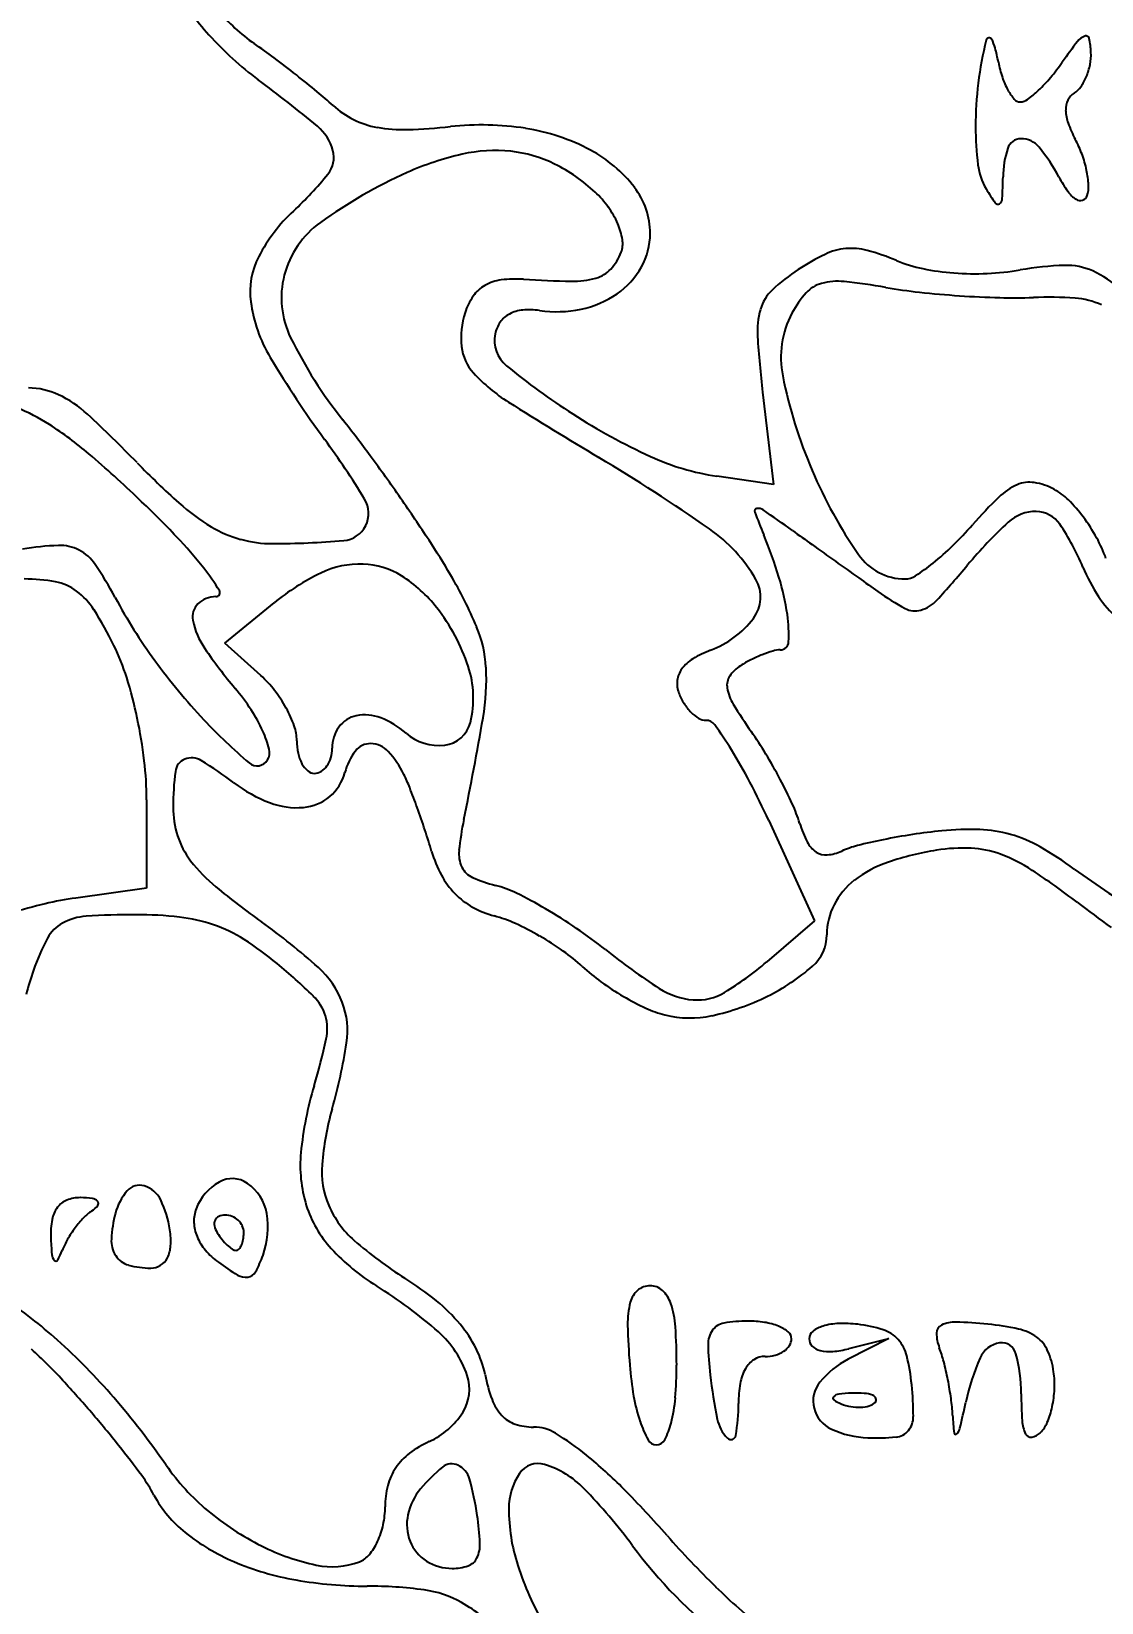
# Model space of a CAD drawing. Header units: millimetres. Extents: x 56222 to 3066687, y -650199 to -121287.
# Drawn here: x 135237.19 to 135241.16, y -182842.72 to -182836.89 of the extents above; entities that cross this region are included whole.
import ezdxf

# ---------------------------------------------------------------- set-up
doc = ezdxf.new("R2010")
doc.units = ezdxf.units.MM
doc.header["$MEASUREMENT"] = 0

msp = doc.modelspace()

# ---------------------------------------------------------------- linework, layer by layer
for p, q in [((135239.9033, -182838.2296), (135239.9436, -182838.572)), ((135239.9436, -182838.572), (135239.7329, -182838.5411)), ((135237.9068, -182839.1611), (135238.0894, -182839.0117)), ((135238.0402, -182839.2819), (135237.9068, -182839.1611)), ((135237.616, -182839.7437), (135237.616, -182840.0711)), ((135239.9259, -182839.82), (135240.0962, -182840.1921)), ((135237.616, -182840.0711), (135237.3535, -182840.1077)), ((135240.0962, -182840.1921), (135239.9186, -182840.3449)), ((135240.3716, -182841.7436), (135240.2213, -182841.8207)), ((135240.224, -182841.7811), (135240.3716, -182841.7436))]:
    msp.add_line(p, q)
for centre, radius, start, end in [((135238.6487, -182836.1781), 1.0804, 216.3602, 222.11607), ((135238.3767, -182836.4141), 0.6339, 218.62271, 235.30544), ((135238.7906, -182836.0499), 1.2716, 222.11607, 227.70589), ((135236.5688, -182839.0255), 2.5423, 53.24785, 55.3054), ((135242.0205, -182837.2439), 1.3263, 165.95282, 172.96798), ((135240.7447, -182836.9247), 0.0112, 98.78862, 165.95295), ((135240.7446, -182836.924), 0.0105, 28.67218, 98.78832), ((135240.6276, -182836.988), 0.1439, 14.82413, 28.67237), ((135240.0022, -182837.1535), 0.7908, 10.9022, 14.82405), ((135242.9046, -182838.3212), 2.3024, 142.72818, 145.10175), ((135241.1185, -182836.962), 0.0579, 109.01673, 142.72817), ((135241.1038, -182836.9194), 0.0128, 12.36379, 109.01658), ((135240.8459, -182836.9759), 0.2768, 1.77671, 12.36385), ((135238.7874, -182836.0533), 1.2669, 227.70595, 233.31134), ((135235.5954, -182840.329), 4.1691, 51.82736, 53.24782), ((135241.2184, -182836.9193), 0.4477, 190.90213, 198.38436), ((135240.3638, -182836.5489), 0.7955, 319.971, 325.10179), ((135240.8918, -182836.9696), 0.2314, 337.64547, 349.25032), ((135240.9138, -182836.9738), 0.209, 349.25028, 1.77663), ((135234.8482, -182841.3403), 5.3262, 50.30603, 53.31136), ((135235.7141, -182840.178), 3.977, 50.39468, 51.82729), ((135241.0634, -182836.9708), 0.2844, 198.38424, 208.89568), ((135240.5336, -182836.6915), 0.5737, 313.41569, 319.97106), ((135240.9225, -182836.9822), 0.1981, 325.22149, 337.64547), ((135237.2695, -182838.2983), 1.5372, 47.48144, 50.39466), ((135242.0263, -182837.2446), 1.3322, 172.96806, 179.95987), ((135240.9773, -182837.0183), 0.1861, 208.89568, 221.45539), ((135240.6099, -182836.7722), 0.4627, 306.78899, 313.4158), ((135241.0934, -182837.1724), 0.063, 121.71754, 154.37896), ((135241.0159, -182837.0471), 0.0844, 301.71743, 325.22152), ((135238.5284, -182836.9253), 0.3255, 227.48145, 243.72095), ((135240.8602, -182837.1218), 0.0298, 221.4554, 269.9999), ((135240.8602, -182837.1068), 0.0448, 269.99997, 306.78888), ((135241.1097, -182837.1803), 0.081, 154.37886, 181.42095), ((135241.1812, -182837.1785), 0.1526, 181.42099, 199.99743), ((135238.1373, -182837.3778), 0.1765, 15.00379, 50.30603), ((135238.5296, -182836.9228), 0.3284, 243.72099, 259.85536), ((135238.5688, -182836.7037), 0.5509, 259.85538, 271.71989), ((135238.5233, -182835.1896), 2.0657, 271.71992, 276.1591), ((135238.8594, -182838.304), 1.0668, 81.1999, 96.15917), ((135241.8091, -182837.2444), 1.1149, 179.95988, 187.25209), ((135241.4703, -182837.0733), 0.4602, 199.99747, 208.15501), ((135238.9072, -182837.9957), 0.7548, 61.81294, 81.19992), ((135240.8628, -182837.34), 0.0516, 90.04821, 161.92284), ((135240.8628, -182837.3752), 0.0869, 39.29789, 90.04821), ((135240.6916, -182837.49), 0.423, 19.86531, 28.15491), ((135238.2128, -182837.3576), 0.0984, 321.00348, 15.00375), ((135239.0293, -182838.4089), 1.0902, 102.79505, 114.1187), ((135238.9109, -182837.8876), 0.5555, 84.04238, 102.79503), ((135238.9193, -182837.8068), 0.4743, 63.46517, 84.04237), ((135239.0213, -182837.7828), 0.5133, 37.7633, 61.81289), ((135241.1547, -182837.4353), 0.3587, 161.9228, 179.22572), ((135240.4027, -182837.7518), 0.6814, 28.15498, 39.29779), ((135240.6714, -182837.4973), 0.4445, 11.8781, 19.86533), ((135237.2367, -182836.5673), 1.3543, 313.04969, 321.0035), ((135239.3377, -182839.0977), 1.8448, 114.11868, 125.69107), ((135238.8453, -182837.955), 0.64, 47.02681, 63.46514), ((135240.9372, -182837.3554), 0.236, 187.25205, 210.32494), ((135240.7412, -182837.4826), 0.3731, 3.42221, 11.87798), ((135239.2051, -182837.6404), 0.2807, 360, 37.76328), ((135241.4706, -182837.0434), 0.8539, 210.32494, 214.5089), ((135238.6894, -182837.402), 2.1068, 357.03735, 359.22575), ((135241.4415, -182837.1959), 0.4967, 208.15493, 215.38303), ((135241.0097, -182837.4666), 0.1041, 341.56506, 3.42221), ((135239.0268, -182837.7602), 0.3737, 35.74859, 47.02674), ((135240.7763, -182837.5207), 0.0114, 214.50887, 305.18809), ((135240.7684, -182837.5096), 0.025, 305.18812, 357.03748), ((135241.1316, -182837.416), 0.1166, 215.3831, 236.58987), ((135241.0827, -182837.49), 0.0279, 236.5898, 288.35297), ((135241.083, -182837.491), 0.0269, 288.35281, 341.56497), ((135238.5931, -182838.0193), 0.6328, 133.04979, 152.38079), ((135239.0605, -182837.7359), 0.3322, 23.42953, 35.74862), ((135238.4649, -182837.8827), 0.3489, 125.69103, 165.40536), ((135239.1305, -182837.7056), 0.2558, 9.54428, 23.42951), ((135239.2326, -182837.6404), 0.2532, 330.63922, 359.99998), ((135239.1944, -182837.6392), 0.1969, 317.41997, 339.00638), ((135239.2952, -182837.6779), 0.0889, 339.00639, 9.5443), ((135240.2323, -182837.9185), 0.2231, 95.20881, 115.8242), ((135240.2325, -182837.921), 0.2256, 74.73813, 95.2087), ((135240.0513, -182838.5848), 0.9137, 67.49992, 74.7381), ((135238.2818, -182837.8564), 0.2814, 152.38079, 187.78955), ((135239.2533, -182837.6934), 0.1168, 285.5167, 317.41987), ((135239.1914, -182837.6172), 0.3005, 304.81268, 330.63923), ((135240.5201, -182838.5132), 0.8838, 115.82421, 123.23387), ((135240.6065, -182837.2445), 0.537, 247.50007, 258.3742), ((135240.6829, -182836.8734), 0.9159, 258.37422, 265.66505), ((135241.0685, -182839.0092), 1.2512, 91.99942, 99.58948), ((135241.033, -182837.9928), 0.2342, 65.74388, 91.99937), ((135238.4514, -182837.8792), 0.3349, 165.40534, 206.21036), ((135238.9534, -182837.9762), 0.1647, 97.10748, 119.62827), ((135238.9876, -182838.2499), 0.4405, 86.30127, 97.10749), ((135239.2575, -182834.0741), 3.744, 266.30134, 269.02116), ((135239.199, -182837.4978), 0.3198, 269.02117, 285.51673), ((135240.4175, -182838.3567), 0.6967, 123.23381, 133.40058), ((135240.1539, -182837.9409), 0.1196, 105.27904, 138.02331), ((135240.1822, -182838.0444), 0.2269, 83.94731, 105.27905), ((135239.9606, -182840.1343), 2.3285, 80.08658, 83.94726), ((135240.691, -182836.7666), 1.023, 265.66502, 272.60004), ((135240.6914, -182836.7773), 1.0124, 272.6, 279.58952), ((135240.9739, -182838.124), 0.3781, 46.93386, 65.74389), ((135239.0172, -182838.0034), 0.2294, 145.3356, 162.39125), ((135238.9376, -182837.9483), 0.1326, 119.62831, 145.33559), ((135239.1563, -182837.5667), 0.362, 281.60734, 304.81272), ((135240.0483, -182837.9663), 0.1593, 133.40061, 163.79757), ((135240.3481, -182838.1156), 0.3808, 138.02346, 151.84498), ((135240.69, -182835.9604), 1.9087, 260.08659, 263.85448), ((135240.8953, -182834.0536), 3.8265, 263.85454, 266.09382), ((135240.895, -182834.059), 3.8211, 266.09384, 268.33381), ((135240.8386, -182835.9975), 1.8817, 268.33376, 272.139), ((135240.9625, -182839.315), 1.4381, 85.95779, 92.13896), ((135241.0439, -182838.1629), 0.2831, 65.34186, 85.95771), ((135238.5439, -182837.8206), 0.546, 187.78955, 210.82048), ((135239.0948, -182838.028), 0.3109, 162.39117, 185.89979), ((135239.0095, -182838.0268), 0.0989, 117.84644, 144.63288), ((135239.0247, -182838.0556), 0.1314, 95.22122, 117.84642), ((135239.0373, -182838.1938), 0.2702, 82.0264, 95.22123), ((135239.1378, -182837.4766), 0.454, 262.02639, 281.60745), ((135240.1763, -182838.0035), 0.2926, 163.79748, 183.79278), ((135240.3188, -182838.1), 0.3476, 151.84498, 191.41564), ((135239.0217, -182838.0355), 0.1139, 144.6329, 168.72918), ((135239.6598, -182837.2843), 1.6818, 206.21037, 218.55528), ((135238.9554, -182838.0424), 0.1707, 185.89983, 222.70415), ((135239.0295, -182838.037), 0.1218, 168.72917, 230.60326), ((135243.9628, -182837.7525), 4.0874, 183.79276, 186.70323), ((135241.3723, -182836.1332), 3.8395, 210.82054, 216.28117), ((135239.3053, -182837.7195), 0.6469, 222.70413, 237.68942), ((135240.6013, -182836.1232), 2.5984, 230.60336, 237.31856), ((135241.7535, -182837.8103), 1.8113, 191.41554, 203.06976), ((135237.1732, -182838.4875), 0.2741, 65.07604, 89.14603), ((135237.113, -182838.617), 0.4169, 47.07523, 65.07598), ((135236.8723, -182838.9452), 0.708, 57.25016, 68.31088), ((135246.5049, -182826.3355), 14.1165, 237.6894, 239.28586), ((135236.5325, -182839.4735), 1.3361, 49.41699, 57.25017), ((135233.8957, -182842.0762), 5.141, 44.21425, 47.07522), ((135235.016, -182840.9855), 4.2565, 36.2935, 38.55523), ((135240.4741, -182836.3215), 2.3628, 237.31862, 245.2951), ((135235.7717, -182840.2444), 3.1082, 31.37278, 36.28113), ((135234.3336, -182842.0405), 4.7163, 46.35344, 49.41698), ((135232.4349, -182842.8811), 7.4589, 34.80743, 36.29343), ((135235.9331, -182844.1306), 6.582, 55.02752, 59.28594), ((135239.864, -182837.6477), 0.903, 245.29509, 261.65043), ((135239.9047, -182836.2298), 3.2429, 224.21422, 228.02931), ((135241.7063, -182837.8304), 1.76, 203.06971, 214.6949), ((135240.9419, -182838.7854), 0.2316, 113.63933, 134.1906), ((135240.8942, -182838.6765), 0.1127, 80.83853, 113.63939), ((135240.8749, -182838.7963), 0.2341, 61.84502, 80.83851), ((135240.8777, -182838.7909), 0.228, 45.07474, 61.84501), ((135234.6763, -182841.6812), 4.2196, 43.69131, 46.35338), ((135238.2504, -182838.069), 0.7691, 228.02924, 239.13935), ((135238.3384, -182838.6794), 0.1019, 333.3935, 31.37275), ((135232.6297, -182842.7456), 7.2216, 33.3122, 34.80737), ((135242.0322, -182839.9069), 1.7958, 134.19063, 138.73359), ((135240.6207, -182839.0486), 0.592, 36.84897, 45.07472), ((135239.8838, -182838.6711), 0.01, 98.52665, 200.3691), ((135242.1501, -182837.8296), 2.4274, 200.36931, 202.51143), ((135239.8872, -182838.6935), 0.0327, 55.13932, 98.52677), ((135234.3519, -182846.6398), 9.7169, 54.35883, 55.13943), ((135240.9168, -182838.8217), 0.1491, 88.9946, 132.82004), ((135240.9176, -182838.7803), 0.1077, 34.16839, 88.99463), ((135240.569, -182839.0873), 0.6565, 28.91046, 36.84894), ((135238.0818, -182838.3511), 0.4405, 239.13931, 254.6535), ((135238.3393, -182838.6799), 0.1009, 274.97335, 333.39342), ((135239.3662, -182839.2225), 0.5924, 30.13913, 55.02752), ((135238.2963, -182839.4268), 1.7442, 17.01669, 22.51145), ((135283.5713, -182777.995), 74.75, 234.358893, 234.427648), ((135239.6445, -182837.8118), 1.3807, 314.3422, 318.7335), ((135241.981, -182839.9702), 1.7149, 132.82002, 140.14359), ((135240.2603, -182839.2265), 0.9022, 22.67649, 34.1684), ((135237.3343, -182839.9169), 1.1192, 92.34904, 99.21744), ((135237.2946, -182838.9509), 0.1523, 62.45685, 92.34905), ((135237.2888, -182838.962), 0.1649, 34.15334, 62.45684), ((135236.5478, -182839.8934), 1.6315, 38.27928, 43.69135), ((135238.0835, -182838.3449), 0.4469, 254.65354, 270.00004), ((135238.0835, -182835.7406), 3.0512, 269.99994, 274.97335), ((135236.1306, -182840.4449), 3.0324, 30.45277, 33.31214), ((135326.2296, -182718.3498), 148.08, 234.427637, 234.46889), ((135239.9055, -182838.0789), 1.0073, 308.77987, 314.3422), ((135240.7033, -182839.0132), 0.5031, 19.21868, 28.91055), ((135236.27, -182839.6532), 1.396, 28.27776, 34.15341), ((135238.4098, -182839.2054), 0.3379, 88.23143, 115.74327), ((135238.4115, -182839.1486), 0.2812, 57.40691, 88.23138), ((135325.8383, -182718.8981), 147.4064, 234.468821, 234.510074), ((135240.4327, -182838.7121), 0.211, 214.69489, 270.00002), ((135240.0014, -182838.1982), 0.8542, 303.39765, 308.77994), ((135237.9393, -182836.5959), 3.5502, 317.33627, 320.14363), ((135241.7259, -182838.6141), 0.6863, 202.67651, 213.01734), ((135237.1617, -182839.5533), 0.6302, 79.36457, 89.99996), ((135237.2428, -182839.1212), 0.1906, 53.44313, 79.36448), ((135237.1974, -182839.3807), 0.8039, 31.03563, 38.27929), ((135238.6418, -182839.6865), 0.8721, 115.74338, 129.30045), ((135238.2782, -182839.3572), 0.5287, 38.18857, 57.40693), ((135237.3234, -182839.7436), 1.6487, 22.94639, 30.45266), ((135239.7663, -182838.9902), 0.1298, 322.43421, 30.13905), ((135239.0781, -182839.1876), 0.9266, 8.19494, 17.01665), ((135281.1028, -182781.6383), 70.3505, 234.51002, 234.581754), ((135240.4327, -182838.8524), 0.0706, 269.99996, 303.39759), ((135237.2041, -182839.1733), 0.2555, 32.04711, 53.44315), ((135239.3023, -182838.022), 2.0472, 208.27776, 216.03081), ((135237.8735, -182839.0856), 0.097, 89.99996, 133.64247), ((135237.8735, -182838.9738), 0.0148, 270.00007, 31.03568), ((135240.8755, -182838.2054), 0.9382, 234.58167, 241.81481), ((135241.4511, -182838.7927), 0.3585, 213.0174, 229.82756), ((135236.1527, -182839.8315), 1.496, 26.25864, 32.04703), ((135237.8521, -182839.0632), 0.0659, 133.64246, 191.76412), ((135238.1361, -182839.469), 0.7095, 18.19461, 38.18855), ((135239.4809, -182839.1296), 0.5197, 356.98694, 8.19491), ((135240.4692, -182838.9638), 0.0779, 241.81474, 286.54432), ((135240.4544, -182838.9138), 0.13, 286.54423, 317.33628), ((135238.072, -182839.0174), 0.2906, 191.76412, 214.34256), ((135238.4307, -182839.2748), 0.4462, 3.10046, 22.94632), ((135239.5813, -182838.8479), 0.3632, 290.81675, 322.43418), ((135236.7603, -182839.5318), 0.8185, 17.22044, 26.25863), ((135239.9686, -182839.1552), 0.0313, 271.01236, 356.98687), ((135239.4985, -182837.8793), 2.2898, 216.03087, 223.15937), ((135239.3647, -182838.1342), 1.8561, 214.34254, 220.07871), ((135239.7192, -182839.3427), 0.144, 121.20204, 143.62749), ((135239.854, -182839.5651), 0.4041, 110.81676, 121.20218), ((135240.07, -182839.6385), 0.4654, 116.80165, 122.34359), ((135240.0917, -182839.6815), 0.5135, 111.65431, 116.80158), ((135240.0667, -182839.6186), 0.4459, 106.3643, 111.65451), ((135239.971, -182839.2927), 0.1063, 91.01225, 106.36422), ((135235.9271, -182839.79), 1.6908, 11.9674, 17.2205), ((135237.7543, -182839.5979), 0.4262, 37.73793, 47.85528), ((135238.4504, -182839.3657), 0.3787, 346.21459, 18.19462), ((135238.0397, -182839.296), 0.8379, 350.2231, 3.1004), ((135239.675, -182839.3101), 0.0891, 143.62753, 173.61592), ((135239.8319, -182839.3177), 0.0608, 146.31132, 189.40799), ((135239.8923, -182839.358), 0.1334, 122.34354, 146.3113), ((135237.2833, -182839.8855), 0.8641, 33.45266, 40.07879), ((135237.6882, -182839.649), 0.5096, 28.8908, 37.73791), ((135239.6864, -182839.3114), 0.1006, 173.61595, 200.9936), ((135239.7932, -182839.2704), 0.215, 200.99362, 212.48622), ((135239.9385, -182839.3001), 0.1688, 189.40793, 211.37454), ((135237.7436, -182839.6184), 0.4464, 19.60184, 28.89081), ((135239.7724, -182839.2836), 0.1903, 212.48624, 225.07862), ((135241.3739, -182838.4247), 1.8501, 211.37453, 215.16877), ((135235.8373, -182839.8091), 1.7826, 6.80819, 11.96738), ((135239.3234, -182838.0435), 2.0497, 223.15939, 229.67011), ((135237.5272, -182839.7244), 0.5717, 24.42316, 33.45265), ((135238.4156, -182839.5339), 0.105, 101.53985, 144.5288), ((135238.4269, -182839.5894), 0.1616, 68.66083, 101.53981), ((135238.3689, -182839.7379), 0.321, 48.98072, 68.66074), ((135238.71, -182839.4294), 0.1114, 276.73006, 346.21463), ((135227.1181, -182837.414), 11.9204, 348.37269, 350.22308), ((135239.7414, -182839.3148), 0.1463, 225.07856, 239.30673), ((135239.6933, -182839.3957), 0.0522, 239.3068, 270.00004), ((135239.6933, -182839.4874), 0.0394, 35.40326, 89.99992), ((135238.1929, -182840.5538), 1.8803, 32.00685, 35.40332), ((135237.6807, -182839.6547), 0.4031, 14.27466, 24.42312), ((135238.0096, -182839.5237), 0.1641, 0.00001, 19.60178), ((135238.3971, -182839.5237), 0.2235, 180.00002, 191.96007), ((135238.4406, -182839.5518), 0.1358, 144.52883, 180.00001), ((135238.7013, -182839.3558), 0.1855, 228.9807, 276.73011), ((135238.7474, -182840.2754), 1.3629, 31.01191, 35.16884), ((135238.0212, -182839.568), 0.0518, 328.28244, 14.27467), ((135238.3208, -182839.5399), 0.1455, 191.9599, 208.45774), ((135238.174, -182839.5518), 0.1308, 344.24399, 359.99998), ((135238.572, -182839.6996), 0.2273, 142.73453, 165.34498), ((135238.4466, -182839.6041), 0.0696, 88.27837, 142.73456), ((135238.4459, -182839.6263), 0.0918, 42.78041, 88.27835), ((135238.254, -182839.8039), 0.3533, 26.06322, 42.78038), ((135238.2734, -182840.5035), 1.7853, 27.56076, 32.00681), ((135238.2484, -182840.5754), 1.9452, 27.82788, 31.01195), ((135236.3848, -182839.7437), 1.2312, 359.99999, 6.80816), ((135238.7497, -182839.7698), 1.0353, 172.65447, 180.00003), ((135237.7789, -182839.6447), 0.0565, 111.77186, 172.65445), ((135237.7834, -182839.6559), 0.0686, 58.68514, 111.77183), ((135237.0651, -182840.8366), 1.4506, 52.89758, 58.68506), ((135238.0264, -182839.5712), 0.0457, 229.67003, 328.28257), ((135238.2744, -182839.565), 0.0927, 208.45782, 229.49803), ((135238.2393, -182839.6062), 0.0386, 229.49779, 269.99993), ((135238.2393, -182839.5975), 0.0473, 269.99998, 301.95978), ((135238.2251, -182839.5747), 0.0741, 301.95981, 324.78244), ((135238.205, -182839.5605), 0.0987, 324.78247, 344.24408), ((135238.2716, -182839.2414), 0.5495, 232.89751, 248.78305), ((135238.1848, -182839.5983), 0.173, 310.04009, 345.34501), ((135237.9854, -182839.9353), 0.6523, 21.34087, 26.06321), ((135235.8862, -182840.7554), 2.906, 19.78308, 21.34082), ((135237.1333, -182841.0985), 3.0714, 24.5991, 27.56066), ((135238.3785, -182840.5067), 1.7981, 24.59516, 27.8278), ((135238.1735, -182839.4942), 0.2782, 248.78311, 275.21071), ((135238.1827, -182839.5959), 0.1762, 275.2107, 310.04015), ((135238.0686, -182839.7698), 0.3542, 179.99993, 197.63643), ((135235.5651, -182840.8709), 3.2473, 18.23469, 19.78303), ((135239.4687, -182840.0077), 0.5992, 17.25989, 24.59514), ((135236.0182, -182840.7216), 2.7702, 16.49041, 18.23469), ((135239.9435, -182840.0531), 1.1738, 168.37274, 174.06196), ((135240.477, -182839.6944), 0.4567, 197.2598, 206.69841), ((135240.8027, -182842.1173), 2.2713, 98.67881, 101.46852), ((135240.7875, -182842.018), 2.1708, 95.79294, 98.67889), ((135240.6725, -182840.8841), 1.0312, 87.93896, 95.79297), ((135240.6925, -182840.3282), 0.4749, 73.91516, 87.93899), ((135240.6836, -182840.359), 0.507, 60.43729, 73.91512), ((135238.0176, -182839.786), 0.3007, 197.63637, 217.57572), ((135238.8892, -182839.9434), 0.1138, 174.06192, 205.6092), ((135240.1558, -182839.8559), 0.0972, 206.69843, 236.43606), ((135240.3459, -182840.2663), 0.3645, 104.2589, 114.10039), ((135240.7487, -182841.8512), 1.9998, 101.46848, 104.25887), ((135240.7309, -182841.0506), 1.1348, 99.21744, 108.51442), ((135240.6499, -182840.5514), 0.6292, 87.51684, 99.21747), ((135240.6616, -182840.2813), 0.3588, 69.69866, 87.51695), ((135240.2973, -182841.0402), 1.29, 53.72739, 60.43733), ((135238.249, -182839.608), 0.5927, 217.57566, 230.683), ((135239.1129, -182839.8055), 0.4572, 196.49037, 208.32974), ((135240.1379, -182839.8829), 0.0648, 236.4361, 275.0432), ((135240.1289, -182839.7812), 0.1669, 275.04321, 294.10043), ((135240.5078, -182840.3842), 0.4321, 108.51433, 127.63028), ((135240.5851, -182840.4882), 0.5793, 56.51119, 69.69871), ((135238.9824, -182839.8759), 0.309, 208.32963, 224.21084), ((135238.8597, -182839.9576), 0.081, 205.60917, 245.44712), ((135239.0314, -182839.5816), 0.4943, 245.44706, 255.91071), ((135240.4076, -182840.2543), 0.2681, 127.63025, 152.97515), ((135239.2299, -182842.5365), 3.0353, 52.64483, 56.51124), ((135242.8275, -182837.5922), 2.9868, 233.72738, 239.73472), ((135240.0082, -182837.4599), 3.3692, 230.68302, 234.30542), ((135238.967, -182839.8908), 0.2875, 224.21091, 240.75024), ((135238.8153, -182840.4428), 0.3936, 63.77974, 75.91075), ((135238.2181, -182841.6554), 1.7453, 59.76467, 63.77978), ((135237.7092, -182842.1121), 2.0378, 103.34143, 107.05731), ((135237.5248, -182841.3347), 1.2388, 97.94674, 103.34141), ((135238.9974, -182839.8366), 0.3496, 240.75033, 255.03443), ((135238.0963, -182841.8643), 1.9871, 55.81747, 59.76476), ((135240.388, -182840.2443), 0.2461, 152.97512, 180.00003), ((135245.0058, -182834.9696), 6.484, 232.6449, 234.0264), ((135237.3694, -182840.3217), 0.1376, 118.55136, 152.09749), ((135237.4047, -182840.3867), 0.2116, 93.70351, 118.55136), ((135237.5757, -182843.0275), 2.8579, 89.99999, 93.7035), ((135237.5757, -182841.6255), 1.4558, 83.57683, 90.00007), ((135237.6729, -182840.7617), 0.5866, 70.91108, 83.5768), ((135237.6854, -182840.7255), 0.5483, 57.71694, 70.91109), ((135236.5495, -182842.2743), 2.5588, 48.23214, 54.30544), ((135238.7786, -182840.6549), 0.4973, 65.44782, 75.03446), ((135238.5308, -182841.1973), 1.0937, 60.12942, 65.4478), ((135238.2141, -182841.6909), 1.7774, 51.52582, 55.81746), ((135238.0048, -182840.6582), 0.8566, 152.09742, 160.78137), ((135237.3631, -182841.2356), 1.1517, 50.14358, 57.71693), ((135238.5127, -182841.2289), 1.1301, 54.85875, 60.12949), ((135239.9876, -182840.2443), 0.1544, 310.95542, 0.00001), ((135238.7799, -182840.8493), 0.6659, 47.02673, 54.85876), ((135240.9474, -182838.2515), 2.6158, 231.52587, 236.91503), ((135238.3598, -182840.782), 1.2326, 160.78133, 165.16025), ((135236.4902, -182842.2813), 2.5139, 46.04352, 50.14363), ((135238.0344, -182840.6116), 0.3296, 20.73387, 48.23215), ((135239.7151, -182839.8454), 0.7061, 227.02678, 234.29403), ((135239.1669, -182839.471), 1.1527, 301.09596, 310.7009), ((135239.57, -182839.7632), 0.7914, 296.32845, 310.95542), ((135239.9251, -182839.5534), 1.0658, 234.29392, 239.632), ((135239.6657, -182840.2187), 0.2679, 236.915, 265.65197), ((135238.1169, -182840.5942), 0.1703, 16.76209, 46.04349), ((135238.0629, -182840.6008), 0.2991, 351.35331, 20.73391), ((135239.8916, -182839.6105), 0.9996, 239.63206, 245.06314), ((135239.6604, -182840.2892), 0.1972, 265.65199, 301.09587), ((135239.5254, -182839.6731), 0.892, 282.30092, 296.32841), ((135238.1172, -182840.5941), 0.1699, 347.43818, 16.76197), ((135239.637, -182840.1579), 0.3958, 245.06311, 255.91072), ((135239.6339, -182840.1705), 0.3828, 255.91068, 282.30097), ((135235.8433, -182840.0874), 2.4996, 343.32139, 347.43822), ((135236.4304, -182840.3526), 1.9503, 343.99725, 351.35334), ((135239.4913, -182841.1804), 1.3086, 163.3214, 174.4219), ((135239.321, -182841.1816), 1.0568, 163.99726, 175.42036), ((135238.6824, -182841.1014), 0.4958, 174.4219, 197.32916), ((135238.5873, -182841.1228), 0.3207, 175.42034, 203.18696), ((135237.9343, -182841.249), 0.0994, 55.17189, 119.68756), ((135237.7008, -182841.331), 0.2073, 138.98483, 165.34504), ((135237.5899, -182841.2345), 0.0604, 73.26524, 138.98481), ((135237.5786, -182841.2724), 0.0999, 25.93829, 73.26523), ((135237.9811, -182841.3311), 0.1939, 119.68758, 159.00641), ((135237.8935, -182841.3077), 0.1708, 9.64423, 55.17191), ((135237.3719, -182841.3213), 0.1086, 143.21165, 169.73468), ((135237.3492, -182841.3043), 0.0803, 111.23833, 143.21162), ((135237.3688, -182841.3548), 0.1344, 89.49863, 111.23836), ((135237.3666, -182841.5993), 0.379, 82.72026, 89.49866), ((135237.5125, -182841.4193), 0.18, 123.73751, 136.39524), ((135237.3559, -182841.1847), 0.1021, 303.73758, 320.53749), ((135237.4106, -182841.2548), 0.0316, 40.91185, 82.72015), ((135237.4254, -182841.2419), 0.012, 320.53731, 40.91184), ((135237.3273, -182841.3945), 0.3792, 8.3707, 25.93839), ((135237.9197, -182841.3076), 0.1281, 159.0064, 182.17639), ((135238.6112, -182841.1236), 0.4213, 197.32908, 222.64432), ((135238.6262, -182841.1061), 0.3631, 203.18697, 228.81821), ((135237.5652, -182841.3563), 0.3051, 169.73476, 182.00952), ((135237.6992, -182841.5933), 0.4353, 143.21163, 149.91104), ((135237.6805, -182841.5792), 0.4119, 136.39525, 143.21167), ((135237.974, -182841.4024), 0.4897, 165.34499, 176.67276), ((135237.9433, -182841.3067), 0.1517, 182.17646, 202.58519), ((135237.9013, -182841.318), 0.034, 156.20337, 192.83169), ((135237.9486, -182841.3072), 0.0826, 192.83159, 211.71741), ((135237.8959, -182841.3156), 0.0281, 114.87646, 156.20339), ((135237.9073, -182841.3404), 0.0554, 90.00007, 114.87645), ((135237.9073, -182841.3579), 0.0729, 68.67166, 89.99999), ((135237.9085, -182841.355), 0.0698, 46.64179, 68.67153), ((135237.9108, -182841.3526), 0.0665, 23.98835, 46.64169), ((135237.9152, -182841.3506), 0.0616, 0.00003, 23.98841), ((135237.7578, -182841.3307), 0.3084, 340.35964, 9.6442), ((135238.5268, -182841.3226), 1.2673, 182.00954, 184.91451), ((135237.5675, -182841.5169), 0.2831, 149.91099, 159.15992), ((135237.5873, -182841.3799), 0.1023, 176.67275, 212.84032), ((135237.4097, -182841.3824), 0.296, 356.84024, 8.37079), ((135237.978, -182841.2922), 0.1893, 202.58519, 220.61464), ((135238.0998, -182841.2138), 0.2603, 211.71754, 218.47763), ((135238.0545, -182841.2498), 0.2024, 218.47754, 226.64171), ((135237.886, -182841.3606), 0.09, 336.2033, 350.34175), ((135237.8271, -182841.3506), 0.1497, 350.34171, 359.99996), ((135239.3772, -182840.2478), 1.5036, 228.81817, 237.73691), ((135237.3029, -182841.4278), 0.0389, 184.91462, 220.91206), ((135237.0679, -182841.3267), 0.2515, 330.11218, 339.15998), ((135237.5712, -182841.3903), 0.0832, 212.8404, 254.24163), ((135237.6321, -182841.4132), 0.0684, 301.53582, 333.48776), ((135237.5904, -182841.3924), 0.115, 333.48776, 356.84035), ((135238.0519, -182841.2289), 0.2867, 220.6147, 233.82506), ((135238.022, -182841.2842), 0.1551, 226.64187, 235.44711), ((135237.9479, -182841.3918), 0.0244, 235.44717, 270.00001), ((135237.9479, -182841.4012), 0.015, 270, 317.64827), ((135237.9196, -182841.3755), 0.0533, 317.64822, 336.20326), ((135237.6575, -182841.2949), 0.4149, 331.09948, 340.35962), ((135238.8912, -182840.8657), 0.8019, 222.64426, 238.28255), ((135237.2793, -182841.4482), 0.00765, 220.91185, 330.11213), ((135237.6315, -182841.1768), 0.3051, 254.24169, 269.99996), ((135237.6315, -182841.4122), 0.0696, 269.99996, 301.53577), ((135238.4477, -182840.6876), 0.9572, 233.82514, 238.95661), ((135237.9864, -182841.4765), 0.0392, 278.88549, 331.09951), ((135237.9836, -182841.4586), 0.0573, 238.95654, 278.88542), ((135237.5972, -182842.9595), 1.6594, 48.38383, 58.2825), ((135237.9253, -182842.5477), 1.2163, 50.89437, 57.73689), ((135239.4964, -182841.6305), 0.0872, 130.87637, 165.6729), ((135239.4854, -182841.6177), 0.0703, 90.00005, 130.87633), ((135239.4854, -182841.6157), 0.0683, 47.63144, 90.00001), ((135239.4554, -182841.6486), 0.1128, 18.51754, 47.63141), ((135236.077, -182843.0956), 1.8088, 48.10444, 56.04909), ((135238.2919, -182842.0967), 0.6351, 39.76615, 50.89432), ((135239.7145, -182841.6862), 0.3123, 165.67288, 181.30067), ((135239.2344, -182841.7227), 0.3459, 3.80696, 18.51747), ((135239.848, -182842.2081), 0.5294, 90.00002, 99.65163), ((135239.848, -182842.0858), 0.4071, 81.19449, 89.99996), ((135240.6166, -182841.7945), 0.1122, 87.95327, 115.84025), ((135240.5489, -182843.6899), 2.0088, 84.54213, 87.95327), ((135238.4478, -182842.002), 0.3787, 18.73837, 48.38383), ((135238.4122, -182841.9966), 0.4786, 26.76867, 39.76613), ((135242.0421, -182841.6333), 2.6405, 181.30069, 184.54731), ((135237.4307, -182841.8427), 2.1536, 0.00005, 3.80689), ((135239.7907, -182841.7643), 0.0898, 145.02852, 181.09281), ((135239.77, -182841.7499), 0.0646, 99.65175, 145.02854), ((135239.8738, -182841.9189), 0.2383, 68.04327, 81.19447), ((135239.911, -182841.8267), 0.1388, 50.77219, 68.04321), ((135239.9783, -182841.7443), 0.0324, 0.00006, 50.7722), ((135240.1112, -182841.7443), 0.0349, 127.91853, 180.00007), ((135240.1609, -182841.8081), 0.1158, 106.55354, 127.91845), ((135240.1932, -182841.9168), 0.2291, 91.84383, 106.55366), ((135240.2014, -182842.1716), 0.4841, 83.43627, 91.84375), ((135240.1985, -182842.1966), 0.5092, 72.60852, 83.43624), ((135240.3136, -182841.8294), 0.1244, 41.76454, 72.60858), ((135240.582, -182841.7231), 0.0328, 115.84032, 180.50147), ((135240.7045, -182841.722), 0.1553, 180.50148, 200.99365), ((135240.6503, -182842.629), 0.943, 77.56528, 84.54221), ((135240.8137, -182841.8877), 0.1839, 54.13975, 77.56536), ((135240.8498, -182841.8378), 0.1223, 23.70772, 54.13981), ((135235.936, -182843.1607), 1.8619, 42.66891, 47.73006), ((135235.723, -182843.4902), 2.3389, 40.78728, 48.10444), ((135238.5005, -182841.9521), 0.3797, 11.30992, 26.76867), ((135240.8613, -182841.7439), 1.1606, 181.09282, 186.64118), ((135239.9226, -182841.7017), 0.1068, 284.84235, 303.69017), ((135239.9391, -182841.7266), 0.077, 303.69012, 326.2815), ((135239.9656, -182841.7443), 0.0451, 326.28156, 359.99994), ((135240.1143, -182841.7443), 0.038, 179.99992, 225.23833), ((135240.1324, -182841.7261), 0.0637, 225.23842, 255.99604), ((135240.1511, -182841.6513), 0.1407, 255.99609, 275.22537), ((135240.1287, -182841.4069), 0.3862, 275.22541, 284.27938), ((135240.299, -182841.8424), 0.144, 13.74661, 41.76455), ((135240.1143, -182841.9485), 0.4769, 14.46137, 20.99362), ((135240.7972, -182841.8529), 0.094, 98.46063, 156.5054), ((135240.7914, -182841.8138), 0.0545, 14.9526, 98.4606), ((135240.689, -182841.9084), 0.2979, 8.05321, 23.7077), ((135240.6436, -182841.7446), 1.2375, 184.54732, 189.88862), ((135238.0985, -182841.8427), 1.4857, 355.32214, 0.00004), ((135239.9871, -182841.9385), 0.1693, 150.64224, 170.43237), ((135239.9226, -182841.9022), 0.0953, 122.84266, 150.64224), ((135239.9123, -182841.8862), 0.0763, 89.99996, 122.8428), ((135239.9123, -182841.663), 0.1469, 269.9999, 284.84233), ((135240.3731, -182842.1164), 0.3324, 117.18026, 140.65894), ((135239.7015, -182841.9886), 0.7591, 5.56667, 13.74663), ((135239.4301, -182842.1249), 1.1835, 11.1484, 14.46147), ((135241.5146, -182842.1647), 0.8763, 156.5054, 167.7831), ((135240.2862, -182841.9487), 0.5774, 359.99998, 14.95264), ((135234.0817, -182844.87), 4.3838, 40.57624, 42.66885), ((135238.6544, -182841.9319), 0.1605, 327.51756, 18.73838), ((135239.4904, -182841.7541), 0.6299, 191.30985, 200.05536), ((135241.6798, -182841.6486), 1.9846, 186.6412, 191.44441), ((135240.2622, -182841.9848), 0.4484, 170.43237, 180.00001), ((135240.2013, -182841.9756), 0.1103, 140.65887, 193.99365), ((135239.1782, -182842.0396), 1.2849, 0.27828, 5.56665), ((135239.3751, -182842.1358), 1.2396, 7.86855, 11.14839), ((135240.6356, -182841.9159), 0.3519, 357.50172, 8.05319), ((135235.2194, -182843.9247), 3.0041, 34.722, 40.78729), ((135239.0627, -182841.9102), 0.1745, 200.05538, 222.77975), ((135240.0668, -182841.8451), 0.652, 189.8887, 198.51749), ((135239.0179, -182841.9179), 0.5633, 345.67286, 355.32218), ((135240.1723, -182841.9649), 0.00779, 134.99985, 235.80974), ((135240.1897, -182841.9823), 0.0324, 96.68836, 135.00004), ((135240.2486, -182841.8526), 0.1436, 235.80984, 248.1904), ((135240.2616, -182842.5959), 0.6502, 92.35875, 96.68842), ((135240.2514, -182842.3471), 0.4012, 85.83122, 92.35865), ((135240.2729, -182842.0521), 0.1054, 68.19031, 85.83114), ((135240.3041, -182841.9741), 0.0213, 21.15332, 68.19038), ((135240.3115, -182841.9712), 0.0134, 315.00011, 21.15358), ((135239.853, -182842.0697), 0.7571, 3.12339, 7.86864), ((135242.4271, -182841.9487), 1.5634, 179.99998, 183.66568), ((135240.5974, -182841.9143), 0.3901, 347.73525, 357.5017), ((135234.1053, -182844.8497), 4.3527, 38.47241, 40.57626), ((135238.5458, -182841.8628), 0.2892, 294.49542, 327.51762), ((135239.023, -182841.947), 0.1204, 222.77969, 251.41018), ((135239.1125, -182841.9848), 0.7014, 350.25826, 0), ((135240.2071, -182841.9742), 0.1162, 193.99359, 245.54446), ((135240.2628, -182841.817), 0.1819, 248.19031, 259.96042), ((135240.2607, -182841.829), 0.1698, 259.96051, 272.35866), ((135240.2622, -182841.8646), 0.1341, 272.35867, 286.17174), ((135240.2856, -182841.9453), 0.05, 286.17162, 314.99996), ((135241.842, -182841.9612), 1.2349, 183.12336, 186.19056), ((135235.571, -182840.8778), 5.205, 346.69238, 347.78306), ((135240.654, -182841.9266), 0.3322, 337.33308, 347.7352), ((135239.053, -182841.8579), 0.2144, 251.41013, 270.00001), ((135239.053, -182842.2281), 0.1558, 58.55707, 90), ((135239.8457, -182841.9191), 0.4189, 198.51742, 208.57507), ((135239.288, -182841.9869), 0.2845, 332.29643, 345.67285), ((135239.8726, -182842.0144), 0.1407, 191.44435, 224.65395), ((135240.3068, -182841.7549), 0.3571, 245.54443, 267.91336), ((135240.3928, -182842.0421), 0.0673, 275.02687, 320.33888), ((135240.3827, -182842.0337), 0.0803, 320.33896, 0.27828), ((135240.5917, -182842.0654), 0.0458, 314.9729, 346.69241), ((135240.9971, -182842.0404), 0.1305, 183.66563, 206.25837), ((135240.8504, -182842.0086), 0.1193, 315.00003, 337.33309), ((135234.4949, -182844.5401), 3.855, 36.4016, 38.47244), ((135238.8278, -182842.4818), 0.391, 114.49544, 127.00853), ((135238.5824, -182842.9977), 1.0579, 50.90983, 58.55713), ((135239.5089, -182842.1026), 0.0353, 208.5751, 269.99999), ((135239.5089, -182842.1028), 0.0351, 269.99995, 332.29639), ((135239.7856, -182842.1004), 0.0185, 224.65404, 350.25828), ((135240.3246, -182841.2671), 0.8452, 267.9134, 275.02702), ((135240.62, -182842.0937), 0.00574, 186.19078, 314.97296), ((135240.8992, -182842.0887), 0.0214, 206.25848, 280.47022), ((135240.8921, -182842.0503), 0.0604, 280.47029, 315.00005), ((135238.7283, -182842.3497), 0.2256, 127.00842, 145.89584), ((135238.1801, -182843.4929), 1.6959, 44.57776, 50.90986), ((135237.1198, -182842.6048), 0.5938, 28.15498, 36.40156), ((135238.3906, -182841.7271), 0.8542, 214.72198, 230.08673), ((135238.717, -182842.3421), 0.212, 145.89576, 165.48501), ((135239.077, -182842.6691), 0.5762, 128.93336, 140.30983), ((135238.749, -182842.263), 0.0542, 64.71744, 128.93331), ((135238.738, -182842.2863), 0.08, 15.61298, 64.71752), ((135237.7617, -182842.5592), 1.0937, 8.34962, 15.61298), ((135239.1919, -182842.374), 0.2309, 145.81419, 180.00001), ((135239.0697, -182842.291), 0.0832, 73.19612, 145.81422), ((135238.9951, -182842.5381), 0.3412, 44.12427, 73.1962), ((135238.818, -182842.3682), 0.3163, 165.48507, 179.99997), ((135238.809, -182842.4466), 0.2279, 140.30989, 167.59852), ((135237.72, -182843.7747), 2.1175, 36.58186, 44.12431), ((135236.4039, -182845.2431), 4.1895, 41.35538, 44.57772), ((135238.0392, -182842.1127), 0.449, 208.15501, 231.50647), ((135238.5042, -182841.5914), 1.0311, 230.08669, 243.42862), ((135238.1845, -182842.3682), 0.3172, 347.84458, 0.00004), ((135239.6507, -182842.374), 0.6898, 179.99995, 197.90344), ((135238.2098, -182842.3736), 0.2913, 334.88933, 347.84453), ((135238.7525, -182842.4342), 0.17, 167.59856, 201.57951), ((135237.7849, -182842.5558), 1.0702, 2.84243, 8.34956), ((135238.2486, -182841.8494), 0.7854, 231.50647, 246.87031), ((135238.2665, -182842.4002), 0.2287, 320.37231, 334.88926), ((135238.7358, -182842.4408), 0.1521, 201.57954, 237.95473), ((135242.1948, -182840.1458), 3.5252, 221.35539, 225.61633), ((135238.4253, -182841.749), 0.8548, 243.42864, 257.8956), ((135238.3741, -182842.4894), 0.089, 290.99357, 320.37237), ((135238.7375, -182842.5085), 0.1164, 334.70326, 2.84243), ((135240.8917, -182841.4207), 1.8323, 216.5819, 231.93593), ((135238.3488, -182841.6149), 1.0405, 246.87033, 260.13322), ((135238.3051, -182842.3095), 0.2816, 257.89558, 290.99364), ((135238.7507, -182842.417), 0.1802, 237.95475, 269.99996), ((135238.7507, -182842.4137), 0.1835, 269.99998, 288.93748), ((135238.7921, -182842.5342), 0.056, 288.93731, 334.70326), ((135240.06, -182842.2418), 1.1199, 197.90347, 210.3567), ((135238.4351, -182841.1187), 1.5441, 260.13331, 269.99996), ((135238.4351, -182844.2506), 1.5878, 82.33673, 90.00005), ((135241.3094, -182841.0505), 2.2594, 225.61635, 231.56278), ((135238.596, -182843.0547), 0.3811, 60.21462, 82.33677), ((135238.3964, -182843.4034), 0.7829, 46.84641, 60.2146)]:
    msp.add_arc(centre, radius, start, end)

doc.saveas('drawing.dxf')
